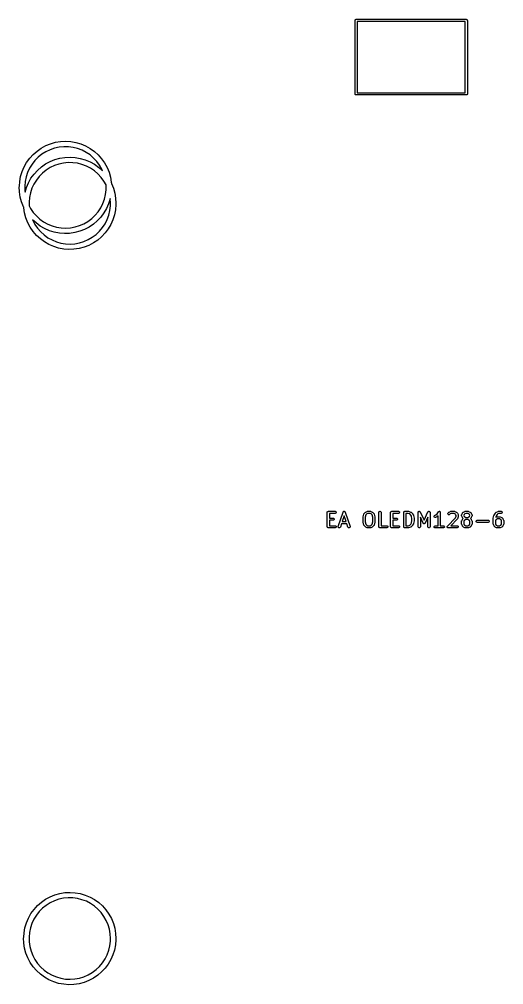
# Model space of a CAD drawing. Extents: x -0.14 to 2.53, y -0.13 to 2.5.
# Drawn here: x -0.137 to 1.181, y -0.126 to 2.501 of the extents above; entities that cross this region are included whole.
import ezdxf

# ---------------------------------------------------------------- set-up
doc = ezdxf.new("R2010")
doc.units = 0
doc.header["$MEASUREMENT"] = 0
doc.layers.add('BLACK', color=7, linetype='CONTINUOUS')

msp = doc.modelspace()

# ---------------------------------------------------------------- linework, layer by layer
at = {"layer": 'BLACK', "linetype": 'CONTINUOUS'}
for p, q in [((0.7762, 2.4981), (0.7763, 2.4983)), ((0.7762, 2.498), (0.7762, 2.4981)), ((0.7762, 2.4976), (0.7762, 2.498)), ((0.7762, 2.2976), (0.7762, 2.4976)), ((0.7763, 2.4983), (0.7764, 2.4987)), ((0.7764, 2.4987), (0.7769, 2.4992)), ((0.7769, 2.4992), (0.7772, 2.4999)), ((0.7772, 2.4999), (0.7775, 2.5)), ((0.7775, 2.5), (0.7777, 2.5002)), ((0.7777, 2.5002), (0.7784, 2.5003)), ((0.7784, 2.5003), (0.7791, 2.5006)), ((0.7791, 2.5006), (1.0791, 2.5006)), ((1.0791, 2.5006), (1.0795, 2.5005)), ((1.0795, 2.5005), (1.0796, 2.5006)), ((1.0796, 2.5006), (1.0798, 2.5005)), ((1.0798, 2.5005), (1.0801, 2.5004)), ((1.0801, 2.5004), (1.0807, 2.4999)), ((1.0807, 2.4999), (1.0814, 2.4995)), ((1.0814, 2.4995), (1.0815, 2.4993)), ((1.0815, 2.4993), (1.0817, 2.4991)), ((1.0817, 2.4991), (1.0818, 2.4984)), ((1.0818, 2.4984), (1.0821, 2.4976)), ((1.0821, 2.4976), (1.0821, 2.2976)), ((0.7821, 2.4947), (0.7821, 2.3006)), ((1.0762, 2.4947), (0.7821, 2.4947)), ((1.0762, 2.3006), (1.0762, 2.4947)), ((0.7764, 2.2969), (0.7762, 2.2976)), ((0.7766, 2.2962), (0.7764, 2.2969)), ((0.7768, 2.296), (0.7766, 2.2962)), ((0.7769, 2.2957), (0.7768, 2.296)), ((0.7775, 2.2954), (0.7769, 2.2957)), ((0.7781, 2.2949), (0.7775, 2.2954)), ((0.7785, 2.2948), (0.7781, 2.2949)), ((0.7786, 2.2947), (0.7785, 2.2948)), ((0.7788, 2.2948), (0.7786, 2.2947)), ((0.7791, 2.2947), (0.7788, 2.2948)), ((1.0791, 2.2947), (0.7791, 2.2947)), ((0.7821, 2.3006), (1.0762, 2.3006)), ((1.0798, 2.295), (1.0791, 2.2947)), ((1.0806, 2.2951), (1.0798, 2.295)), ((1.0808, 2.2953), (1.0806, 2.2951)), ((1.081, 2.2954), (1.0808, 2.2953)), ((1.0814, 2.296), (1.081, 2.2954)), ((1.0819, 2.2966), (1.0814, 2.296)), ((1.082, 2.297), (1.0819, 2.2966)), ((1.0821, 2.2976), (1.082, 2.2973)), ((1.082, 2.2973), (1.082, 2.2971)), ((1.082, 2.2971), (1.082, 2.297)), ((-0.0776, 2.1503), (-0.0653, 2.157)), ((-0.0653, 2.157), (-0.0523, 2.1622)), ((-0.0523, 2.1622), (-0.0388, 2.166)), ((-0.0388, 2.166), (-0.0249, 2.1682)), ((-0.0165, 2.154), (-0.0291, 2.1527)), ((-0.0249, 2.1682), (-0.0109, 2.1689)), ((-0.0037, 2.1538), (-0.0165, 2.154)), ((-0.0109, 2.1689), (0.0031, 2.168)), ((0.0089, 2.1521), (-0.0037, 2.1538)), ((0.0031, 2.168), (0.0169, 2.1656)), ((0.0169, 2.1656), (0.0303, 2.1616)), ((0.0303, 2.1616), (0.0432, 2.1562)), ((0.0432, 2.1562), (0.0555, 2.1494)), ((-0.1091, 2.1227), (-0.0997, 2.133)), ((-0.0997, 2.133), (-0.0891, 2.1423)), ((-0.0891, 2.1423), (-0.0776, 2.1503)), ((-0.076, 2.1336), (-0.0859, 2.1256)), ((-0.0652, 2.1404), (-0.076, 2.1336)), ((-0.0537, 2.1459), (-0.0652, 2.1404)), ((-0.0416, 2.15), (-0.0537, 2.1459)), ((-0.0291, 2.1527), (-0.0416, 2.15)), ((0.0213, 2.149), (0.0089, 2.1521)), ((0.0333, 2.1445), (0.0213, 2.149)), ((0.0446, 2.1387), (0.0333, 2.1445)), ((0.0552, 2.1315), (0.0446, 2.1387)), ((0.0649, 2.1233), (0.0552, 2.1315)), ((0.0555, 2.1494), (0.0669, 2.1412)), ((0.0669, 2.1412), (0.0773, 2.1318)), ((0.0773, 2.1318), (0.0866, 2.1213)), ((-0.1243, 2.0991), (-0.1174, 2.1113)), ((-0.1174, 2.1113), (-0.1091, 2.1227)), ((-0.1028, 2.1065), (-0.1094, 2.0957)), ((-0.0949, 2.1166), (-0.1028, 2.1065)), ((-0.0859, 2.1256), (-0.0949, 2.1166)), ((-0.0773, 2.099), (-0.0658, 2.107)), ((-0.0658, 2.107), (-0.0535, 2.1136)), ((-0.0535, 2.1136), (-0.0405, 2.1189)), ((-0.0419, 2.1026), (-0.0534, 2.0971)), ((-0.0298, 2.1067), (-0.0419, 2.1026)), ((-0.0405, 2.1189), (-0.027, 2.1227)), ((-0.0173, 2.1094), (-0.0298, 2.1067)), ((-0.027, 2.1227), (-0.0131, 2.1249)), ((-0.0046, 2.1107), (-0.0173, 2.1094)), ((-0.0131, 2.1249), (0.0009, 2.1256)), ((0.0081, 2.1105), (-0.0046, 2.1107)), ((0.0009, 2.1256), (0.0149, 2.1247)), ((0.0208, 2.1088), (0.0081, 2.1105)), ((0.0149, 2.1247), (0.0287, 2.1223)), ((0.0331, 2.1057), (0.0208, 2.1088)), ((0.0287, 2.1223), (0.0421, 2.1183)), ((0.0451, 2.1012), (0.0331, 2.1057)), ((0.0421, 2.1183), (0.0551, 2.1129)), ((0.0564, 2.0954), (0.0451, 2.1012)), ((0.0551, 2.1129), (0.0673, 2.1061)), ((0.0736, 2.1139), (0.0649, 2.1233)), ((0.0673, 2.1061), (0.0787, 2.0979)), ((0.0811, 2.1037), (0.0736, 2.1139)), ((0.0874, 2.0926), (0.0811, 2.1037)), ((0.0866, 2.1213), (0.0947, 2.1099)), ((0.0947, 2.1099), (0.1015, 2.0976)), ((-0.1339, 2.0728), (-0.1298, 2.0863)), ((-0.1298, 2.0863), (-0.1243, 2.0991)), ((-0.1148, 2.0841), (-0.1188, 2.072)), ((-0.1094, 2.0957), (-0.1148, 2.0841)), ((-0.1056, 2.068), (-0.0973, 2.0794)), ((-0.0973, 2.0794), (-0.0879, 2.0897)), ((-0.0879, 2.0897), (-0.0773, 2.099)), ((-0.0741, 2.0823), (-0.0831, 2.0733)), ((-0.0642, 2.0903), (-0.0741, 2.0823)), ((-0.0534, 2.0971), (-0.0642, 2.0903)), ((0.067, 2.0882), (0.0564, 2.0954)), ((0.0767, 2.08), (0.067, 2.0882)), ((0.0854, 2.0706), (0.0767, 2.08)), ((0.0787, 2.0979), (0.0891, 2.0885)), ((0.0892, 2.0884), (0.0874, 2.0926)), ((0.0891, 2.0885), (0.0892, 2.0884)), ((0.1015, 2.0976), (0.1068, 2.0846)), ((0.1068, 2.0846), (0.1107, 2.0711)), ((-0.1373, 2.0468), (-0.1364, 2.0591)), ((-0.1364, 2.0591), (-0.1339, 2.0728)), ((-0.1214, 2.0595), (-0.1225, 2.0468)), ((-0.1188, 2.072), (-0.1214, 2.0595)), ((-0.118, 2.043), (-0.1125, 2.0558)), ((-0.1125, 2.0558), (-0.1056, 2.068)), ((-0.0976, 2.0524), (-0.103, 2.0408)), ((-0.091, 2.0632), (-0.0976, 2.0524)), ((-0.0831, 2.0733), (-0.091, 2.0632)), ((0.0929, 2.0603), (0.0854, 2.0706)), ((0.0986, 2.0504), (0.0929, 2.0603)), ((0.099, 2.0433), (0.0986, 2.0504)), ((0.1107, 2.0711), (0.113, 2.0573)), ((0.113, 2.0573), (0.1132, 2.0545)), ((0.1132, 2.0545), (0.1133, 2.0543)), ((0.1133, 2.0543), (0.1186, 2.0413)), ((-0.1374, 2.0451), (-0.1373, 2.0468)), ((-0.1368, 2.0311), (-0.1374, 2.0451)), ((-0.1347, 2.0172), (-0.1368, 2.0311)), ((-0.1225, 2.0468), (-0.1222, 2.034)), ((-0.1222, 2.034), (-0.1217, 2.0307)), ((-0.1217, 2.0307), (-0.118, 2.043)), ((-0.107, 2.0287), (-0.1096, 2.0162)), ((-0.103, 2.0408), (-0.107, 2.0287)), ((0.0942, 2.0113), (0.0972, 2.0237)), ((0.0972, 2.0237), (0.0988, 2.0364)), ((0.0988, 2.0364), (0.099, 2.0433)), ((0.1186, 2.0413), (0.1225, 2.0278)), ((0.1225, 2.0278), (0.1248, 2.014)), ((-0.131, 2.0037), (-0.1347, 2.0172)), ((-0.1258, 1.9906), (-0.131, 2.0037)), ((-0.1096, 2.0162), (-0.1107, 2.0035)), ((-0.1107, 2.0035), (-0.1105, 1.9933)), ((0.0841, 1.9879), (0.0899, 1.9993)), ((0.0899, 1.9993), (0.0942, 2.0113)), ((0.1056, 1.9987), (0.0999, 1.9859)), ((0.1098, 2.0121), (0.1056, 1.9987)), ((0.11, 2.013), (0.1098, 2.0121)), ((0.1101, 2.0127), (0.11, 2.013)), ((0.1108, 2), (0.1101, 2.0127)), ((0.1106, 1.993), (0.1108, 2)), ((0.1256, 1.9965), (0.1244, 1.9825)), ((0.1248, 2.014), (0.1256, 2)), ((0.1256, 2), (0.1256, 1.9965)), ((-0.1251, 1.9892), (-0.1258, 1.9906)), ((-0.125, 1.9877), (-0.1251, 1.9892)), ((-0.1229, 1.9739), (-0.125, 1.9877)), ((-0.1192, 1.9604), (-0.1229, 1.9739)), ((-0.1105, 1.9933), (-0.1066, 1.9859)), ((-0.1066, 1.9859), (-0.0994, 1.9754)), ((-0.0994, 1.9754), (-0.091, 1.9658)), ((0.0689, 1.9675), (0.0771, 1.9772)), ((0.0771, 1.9772), (0.0841, 1.9879)), ((0.0928, 1.9738), (0.0844, 1.9626)), ((0.0999, 1.9859), (0.0928, 1.9738)), ((0.1061, 1.968), (0.109, 1.9804)), ((0.109, 1.9804), (0.1106, 1.993)), ((0.1244, 1.9825), (0.1217, 1.9688)), ((-0.114, 1.9473), (-0.1192, 1.9604)), ((-0.1074, 1.9349), (-0.114, 1.9473)), ((-0.0919, 1.9465), (-0.1013, 1.9552)), ((-0.1013, 1.9552), (-0.1007, 1.9539)), ((-0.1007, 1.9539), (-0.0948, 1.9426)), ((-0.0806, 1.9382), (-0.0919, 1.9465)), ((-0.091, 1.9658), (-0.0815, 1.9572)), ((-0.0815, 1.9572), (-0.0712, 1.9498)), ((-0.0712, 1.9498), (-0.06, 1.9436)), ((-0.06, 1.9436), (-0.0482, 1.9387)), ((0.0268, 1.9395), (0.0385, 1.9446)), ((0.0385, 1.9446), (0.0495, 1.951)), ((0.0495, 1.951), (0.0597, 1.9587)), ((0.0597, 1.9587), (0.0689, 1.9675)), ((0.0748, 1.9524), (0.0641, 1.9433)), ((0.0844, 1.9626), (0.0748, 1.9524)), ((0.0889, 1.934), (0.0959, 1.9446)), ((0.0959, 1.9446), (0.1017, 1.956)), ((0.1017, 1.956), (0.1061, 1.968)), ((0.1174, 1.9554), (0.1117, 1.9426)), ((0.1217, 1.9688), (0.1174, 1.9554)), ((-0.0995, 1.9234), (-0.1074, 1.9349)), ((-0.0903, 1.9127), (-0.0995, 1.9234)), ((-0.0948, 1.9426), (-0.0875, 1.9321)), ((-0.0875, 1.9321), (-0.0792, 1.9225)), ((-0.0684, 1.9312), (-0.0806, 1.9382)), ((-0.0792, 1.9225), (-0.0697, 1.9139)), ((-0.0556, 1.9256), (-0.0684, 1.9312)), ((-0.0422, 1.9214), (-0.0556, 1.9256)), ((-0.0482, 1.9387), (-0.036, 1.9352)), ((-0.0284, 1.9188), (-0.0422, 1.9214)), ((-0.036, 1.9352), (-0.0234, 1.9331)), ((-0.0144, 1.9177), (-0.0284, 1.9188)), ((-0.0234, 1.9331), (-0.0107, 1.9325)), ((-0.0004, 1.9182), (-0.0144, 1.9177)), ((-0.0107, 1.9325), (0.0021, 1.9334)), ((0.0134, 1.9203), (-0.0004, 1.9182)), ((0.0021, 1.9334), (0.0146, 1.9357)), ((0.027, 1.9239), (0.0134, 1.9203)), ((0.0146, 1.9357), (0.0268, 1.9395)), ((0.0401, 1.9289), (0.027, 1.9239)), ((0.0525, 1.9354), (0.0401, 1.9289)), ((0.0641, 1.9433), (0.0525, 1.9354)), ((0.0715, 1.9154), (0.0808, 1.9242)), ((0.0808, 1.9242), (0.0889, 1.934)), ((0.0962, 1.9193), (0.0866, 1.909)), ((0.1046, 1.9305), (0.0962, 1.9193)), ((0.1117, 1.9426), (0.1046, 1.9305)), ((-0.0801, 1.9032), (-0.0903, 1.9127)), ((-0.0688, 1.8949), (-0.0801, 1.9032)), ((-0.0697, 1.9139), (-0.0594, 1.9065)), ((-0.0566, 1.8879), (-0.0688, 1.8949)), ((-0.0594, 1.9065), (-0.0482, 1.9003)), ((-0.0482, 1.9003), (-0.0364, 1.8954)), ((-0.0364, 1.8954), (-0.0242, 1.8919)), ((-0.0242, 1.8919), (-0.0116, 1.8898)), ((0.0139, 1.8901), (0.0264, 1.8924)), ((0.0264, 1.8924), (0.0386, 1.8962)), ((0.0386, 1.8962), (0.0503, 1.9013)), ((0.0503, 1.9013), (0.0613, 1.9077)), ((0.0643, 1.8921), (0.0519, 1.8856)), ((0.0613, 1.9077), (0.0715, 1.9154)), ((0.0759, 1.9), (0.0643, 1.8921)), ((0.0866, 1.909), (0.0759, 1.9)), ((-0.0438, 1.8823), (-0.0566, 1.8879)), ((-0.0304, 1.8781), (-0.0438, 1.8823)), ((-0.0166, 1.8755), (-0.0304, 1.8781)), ((-0.0026, 1.8744), (-0.0166, 1.8755)), ((-0.0116, 1.8898), (0.0012, 1.8892)), ((0.0114, 1.8749), (-0.0026, 1.8744)), ((0.0012, 1.8892), (0.0139, 1.8901)), ((0.0253, 1.877), (0.0114, 1.8749)), ((0.0388, 1.8805), (0.0253, 1.877)), ((0.0519, 1.8856), (0.0388, 1.8805)), ((0.7006, 1.1594), (0.7007, 1.1597)), ((0.7006, 1.12), (0.7006, 1.1594)), ((0.7007, 1.1599), (0.7008, 1.16)), ((0.7007, 1.1597), (0.7007, 1.1599)), ((0.7008, 1.1604), (0.7013, 1.1609)), ((0.7008, 1.16), (0.7008, 1.1604)), ((0.7013, 1.1609), (0.7017, 1.1616)), ((0.7017, 1.1616), (0.702, 1.1617)), ((0.702, 1.1617), (0.7021, 1.1619)), ((0.7021, 1.1619), (0.7029, 1.1621)), ((0.7029, 1.1621), (0.7036, 1.1623)), ((0.7036, 1.1623), (0.7223, 1.1623)), ((0.7223, 1.1564), (0.7066, 1.1564)), ((0.7066, 1.1564), (0.7066, 1.1436)), ((0.7223, 1.1623), (0.7234, 1.1621)), ((0.7242, 1.1571), (0.7223, 1.1564)), ((0.7234, 1.1621), (0.7249, 1.1608)), ((0.7253, 1.1588), (0.7242, 1.1571)), ((0.7249, 1.1608), (0.7253, 1.1588)), ((0.7308, 1.1209), (0.7439, 1.1603)), ((0.7439, 1.1603), (0.7444, 1.1612)), ((0.7444, 1.1612), (0.7445, 1.1612)), ((0.7445, 1.1613), (0.7453, 1.1618)), ((0.7445, 1.1612), (0.7445, 1.1613)), ((0.7453, 1.1618), (0.7461, 1.1623)), ((0.7461, 1.1623), (0.7462, 1.1622)), ((0.7462, 1.1622), (0.7463, 1.1623)), ((0.7463, 1.1623), (0.7472, 1.1621)), ((0.7472, 1.1621), (0.7481, 1.162)), ((0.7481, 1.162), (0.7482, 1.1619)), ((0.7482, 1.1619), (0.7483, 1.1619)), ((0.7483, 1.1619), (0.7488, 1.1611)), ((0.7488, 1.1611), (0.7495, 1.1604)), ((0.7495, 1.1604), (0.7495, 1.1604)), ((0.7495, 1.1604), (0.7495, 1.1603)), ((0.7495, 1.1603), (0.7626, 1.1209)), ((0.8005, 1.1554), (0.8008, 1.1556)), ((0.8008, 1.1556), (0.8009, 1.1558)), ((0.8009, 1.1558), (0.8046, 1.1596)), ((0.8046, 1.1596), (0.8053, 1.1601)), ((0.8053, 1.1601), (0.8054, 1.1601)), ((0.8054, 1.1601), (0.8091, 1.162)), ((0.8112, 1.1564), (0.8085, 1.155)), ((0.8091, 1.162), (0.8101, 1.1623)), ((0.8101, 1.1623), (0.8103, 1.1623)), ((0.8103, 1.1623), (0.8105, 1.1623)), ((0.8105, 1.1623), (0.818, 1.1623)), ((0.8173, 1.1564), (0.8112, 1.1564)), ((0.82, 1.155), (0.8173, 1.1564)), ((0.818, 1.1623), (0.819, 1.1621)), ((0.819, 1.1621), (0.8191, 1.162)), ((0.8191, 1.162), (0.8193, 1.162)), ((0.8193, 1.162), (0.823, 1.1601)), ((0.823, 1.1601), (0.8237, 1.1596)), ((0.8237, 1.1596), (0.8238, 1.1596)), ((0.8238, 1.1596), (0.8275, 1.1558)), ((0.8275, 1.1558), (0.8281, 1.155)), ((0.8413, 1.1594), (0.8414, 1.1604)), ((0.8413, 1.12), (0.8413, 1.1594)), ((0.8414, 1.1604), (0.8427, 1.1619)), ((0.8427, 1.1619), (0.8447, 1.1623)), ((0.8447, 1.1623), (0.8465, 1.1612)), ((0.8465, 1.1612), (0.8472, 1.1594)), ((0.8472, 1.1594), (0.8472, 1.1229)), ((0.8731, 1.1594), (0.8732, 1.1597)), ((0.8731, 1.12), (0.8731, 1.1594)), ((0.8732, 1.16), (0.8733, 1.1604)), ((0.8732, 1.1599), (0.8732, 1.16)), ((0.8732, 1.1597), (0.8732, 1.1599)), ((0.8733, 1.1604), (0.8738, 1.1609)), ((0.8738, 1.1609), (0.8742, 1.1616)), ((0.8742, 1.1616), (0.8744, 1.1617)), ((0.8744, 1.1617), (0.8746, 1.1619)), ((0.8746, 1.1619), (0.8754, 1.1621)), ((0.8754, 1.1621), (0.8761, 1.1623)), ((0.8761, 1.1623), (0.8948, 1.1623)), ((0.8948, 1.1564), (0.879, 1.1564)), ((0.879, 1.1564), (0.879, 1.1436)), ((0.8948, 1.1623), (0.8958, 1.1621)), ((0.8967, 1.1571), (0.8948, 1.1564)), ((0.8958, 1.1621), (0.8974, 1.1608)), ((0.8977, 1.1588), (0.8967, 1.1571)), ((0.8974, 1.1608), (0.8977, 1.1588)), ((0.9087, 1.1594), (0.9088, 1.1597)), ((0.9087, 1.12), (0.9087, 1.1594)), ((0.9088, 1.1599), (0.9089, 1.16)), ((0.9088, 1.1597), (0.9088, 1.1599)), ((0.9089, 1.1604), (0.9094, 1.1609)), ((0.9089, 1.16), (0.9089, 1.1604)), ((0.9094, 1.1609), (0.9098, 1.1616)), ((0.9098, 1.1616), (0.9101, 1.1617)), ((0.9101, 1.1617), (0.9102, 1.1619)), ((0.9102, 1.1619), (0.911, 1.1621)), ((0.911, 1.1621), (0.9117, 1.1623)), ((0.9117, 1.1623), (0.9211, 1.1623)), ((0.9147, 1.1564), (0.9147, 1.1229)), ((0.9206, 1.1564), (0.9147, 1.1564)), ((0.9251, 1.1549), (0.9206, 1.1564)), ((0.9211, 1.1623), (0.9219, 1.1622)), ((0.9219, 1.1622), (0.922, 1.1622)), ((0.922, 1.1622), (0.9276, 1.1603)), ((0.9276, 1.1603), (0.9285, 1.1598)), ((0.9285, 1.1598), (0.9286, 1.1596)), ((0.9286, 1.1596), (0.9288, 1.1596)), ((0.9288, 1.1596), (0.9325, 1.1558)), ((0.9325, 1.1558), (0.933, 1.1551)), ((0.9481, 1.1594), (0.9483, 1.1604)), ((0.9481, 1.12), (0.9481, 1.1594)), ((0.9483, 1.1604), (0.9485, 1.1607)), ((0.9485, 1.1607), (0.9486, 1.161)), ((0.9486, 1.161), (0.9492, 1.1614)), ((0.9492, 1.1614), (0.9496, 1.1619)), ((0.9496, 1.1619), (0.95, 1.162)), ((0.95, 1.162), (0.9503, 1.1622)), ((0.9503, 1.1622), (0.9509, 1.1622)), ((0.9509, 1.1622), (0.9516, 1.1623)), ((0.9516, 1.1623), (0.9519, 1.1621)), ((0.9519, 1.1621), (0.9523, 1.162)), ((0.9523, 1.162), (0.9528, 1.1616)), ((0.9528, 1.1616), (0.9533, 1.1612)), ((0.9533, 1.1612), (0.9535, 1.1609)), ((0.9535, 1.1609), (0.9537, 1.1606)), ((0.9537, 1.1606), (0.9642, 1.1382)), ((0.9642, 1.1382), (0.9746, 1.1606)), ((0.9746, 1.1606), (0.9752, 1.1614)), ((0.9752, 1.1614), (0.9756, 1.1616)), ((0.9756, 1.1616), (0.9758, 1.1619)), ((0.9758, 1.1619), (0.9765, 1.162)), ((0.9765, 1.162), (0.9771, 1.1623)), ((0.9771, 1.1623), (0.9774, 1.1622)), ((0.9774, 1.1622), (0.9778, 1.1623)), ((0.9778, 1.1623), (0.9784, 1.1619)), ((0.9784, 1.1619), (0.979, 1.1618)), ((0.979, 1.1618), (0.9792, 1.1615)), ((0.9792, 1.1615), (0.9796, 1.1612)), ((0.9796, 1.1612), (0.9798, 1.1606)), ((0.9798, 1.1606), (0.9802, 1.1601)), ((0.9802, 1.1601), (0.9801, 1.1597)), ((0.9801, 1.1597), (0.9803, 1.1594)), ((0.9803, 1.1594), (0.9803, 1.12)), ((0.9962, 1.1524), (0.9994, 1.1556)), ((0.9994, 1.1556), (1.003, 1.161)), ((1.003, 1.161), (1.0037, 1.1617)), ((1.0037, 1.1617), (1.0038, 1.1618)), ((1.0038, 1.1618), (1.004, 1.1619)), ((1.004, 1.1619), (1.0048, 1.1621)), ((1.0048, 1.1621), (1.0056, 1.1623)), ((1.0056, 1.1623), (1.0058, 1.1622)), ((1.0058, 1.1622), (1.0059, 1.1623)), ((1.0059, 1.1623), (1.0067, 1.1618)), ((1.0067, 1.1618), (1.0075, 1.1615)), ((1.0075, 1.1615), (1.0075, 1.1613)), ((1.0075, 1.1613), (1.0077, 1.1612)), ((1.0077, 1.1612), (1.008, 1.1604)), ((1.008, 1.1604), (1.0084, 1.1597)), ((1.0084, 1.1597), (1.0083, 1.1595)), ((1.0083, 1.1595), (1.0084, 1.1594)), ((1.0084, 1.1594), (1.0084, 1.1229)), ((1.0287, 1.1559), (1.0296, 1.1577)), ((1.0293, 1.1539), (1.0287, 1.1559)), ((1.0296, 1.1577), (1.0315, 1.1596)), ((1.0315, 1.1596), (1.0322, 1.1601)), ((1.0322, 1.1601), (1.036, 1.162)), ((1.0322, 1.1601), (1.0322, 1.1601)), ((1.038, 1.1564), (1.0353, 1.155)), ((1.036, 1.162), (1.037, 1.1623)), ((1.037, 1.1623), (1.0371, 1.1623)), ((1.0371, 1.1623), (1.0373, 1.1623)), ((1.0373, 1.1623), (1.0467, 1.1623)), ((1.046, 1.1564), (1.038, 1.1564)), ((1.0487, 1.155), (1.046, 1.1564)), ((1.0467, 1.1623), (1.0477, 1.1621)), ((1.0477, 1.1621), (1.0478, 1.162)), ((1.0478, 1.162), (1.048, 1.162)), ((1.048, 1.162), (1.0517, 1.1601)), ((1.0517, 1.1601), (1.0525, 1.1596)), ((1.0525, 1.1596), (1.0525, 1.1596)), ((1.0525, 1.1596), (1.0544, 1.1577)), ((1.0544, 1.1577), (1.0549, 1.157)), ((1.0549, 1.157), (1.055, 1.1569)), ((1.055, 1.1569), (1.0568, 1.1532)), ((1.0665, 1.1532), (1.0684, 1.1569)), ((1.0684, 1.1569), (1.0689, 1.1576)), ((1.0689, 1.1576), (1.069, 1.1577)), ((1.069, 1.1577), (1.0708, 1.1596)), ((1.0708, 1.1596), (1.0716, 1.1601)), ((1.0716, 1.1601), (1.0754, 1.162)), ((1.0716, 1.1601), (1.0716, 1.1601)), ((1.0774, 1.1564), (1.0747, 1.155)), ((1.0754, 1.162), (1.0763, 1.1623)), ((1.0763, 1.1623), (1.0765, 1.1623)), ((1.0765, 1.1623), (1.0767, 1.1623)), ((1.0767, 1.1623), (1.0842, 1.1623)), ((1.0835, 1.1564), (1.0774, 1.1564)), ((1.0862, 1.155), (1.0835, 1.1564)), ((1.0842, 1.1623), (1.0852, 1.1621)), ((1.0852, 1.1621), (1.0853, 1.162)), ((1.0853, 1.162), (1.0855, 1.162)), ((1.0855, 1.162), (1.0893, 1.1601)), ((1.0893, 1.1601), (1.09, 1.1596)), ((1.09, 1.1596), (1.09, 1.1596)), ((1.09, 1.1596), (1.0919, 1.1577)), ((1.0919, 1.1577), (1.0924, 1.157)), ((1.0924, 1.157), (1.0924, 1.1569)), ((1.0924, 1.1569), (1.0943, 1.1532)), ((1.1548, 1.1516), (1.1586, 1.1572)), ((1.1586, 1.1572), (1.1589, 1.1576)), ((1.1589, 1.1577), (1.1608, 1.1596)), ((1.1589, 1.1576), (1.1589, 1.1577)), ((1.1608, 1.1596), (1.1616, 1.1601)), ((1.1616, 1.1601), (1.1654, 1.162)), ((1.1616, 1.1601), (1.1616, 1.1601)), ((1.1674, 1.1564), (1.1647, 1.155)), ((1.1654, 1.162), (1.1663, 1.1623)), ((1.1663, 1.1623), (1.1665, 1.1623)), ((1.1665, 1.1623), (1.1667, 1.1623)), ((1.1667, 1.1623), (1.1742, 1.1623)), ((1.1742, 1.1564), (1.1674, 1.1564)), ((1.1742, 1.1623), (1.1752, 1.1621)), ((1.1761, 1.1571), (1.1742, 1.1564)), ((1.1752, 1.1621), (1.1767, 1.1608)), ((1.1771, 1.1588), (1.1761, 1.1571)), ((1.1767, 1.1608), (1.1771, 1.1588)), ((0.7066, 1.1436), (0.7167, 1.1436)), ((0.7167, 1.1377), (0.7066, 1.1377)), ((0.7066, 1.1377), (0.7066, 1.1229)), ((0.7167, 1.1436), (0.7177, 1.1434)), ((0.7186, 1.1383), (0.7167, 1.1377)), ((0.7177, 1.1434), (0.7193, 1.1421)), ((0.7196, 1.1401), (0.7186, 1.1383)), ((0.7193, 1.1421), (0.7196, 1.1401)), ((0.7467, 1.15), (0.7414, 1.1342)), ((0.7414, 1.1342), (0.752, 1.1342)), ((0.752, 1.1342), (0.7467, 1.15)), ((0.7981, 1.1462), (0.7982, 1.1468)), ((0.7981, 1.1331), (0.7981, 1.1462)), ((0.7982, 1.133), (0.7981, 1.1331)), ((0.7982, 1.1469), (0.8001, 1.1544)), ((0.7982, 1.1468), (0.7982, 1.1469)), ((0.7982, 1.1324), (0.7982, 1.133)), ((0.8001, 1.1249), (0.7982, 1.1324)), ((0.8001, 1.1544), (0.8005, 1.1554)), ((0.8056, 1.1522), (0.804, 1.1459)), ((0.804, 1.1459), (0.804, 1.1335)), ((0.804, 1.1335), (0.8056, 1.1271)), ((0.8085, 1.155), (0.8056, 1.1522)), ((0.8228, 1.1522), (0.82, 1.155)), ((0.8244, 1.1459), (0.8228, 1.1522)), ((0.8228, 1.1271), (0.8244, 1.1335)), ((0.8244, 1.1335), (0.8244, 1.1459)), ((0.8281, 1.155), (0.8282, 1.1547)), ((0.8282, 1.1547), (0.8283, 1.1544)), ((0.8283, 1.1544), (0.8302, 1.1469)), ((0.8302, 1.1324), (0.8283, 1.1249)), ((0.8302, 1.1469), (0.8302, 1.1464)), ((0.8302, 1.1464), (0.8303, 1.1462)), ((0.8303, 1.1331), (0.8302, 1.1325)), ((0.8302, 1.1325), (0.8302, 1.1324)), ((0.8303, 1.1462), (0.8303, 1.1331)), ((0.879, 1.1436), (0.8892, 1.1436)), ((0.8892, 1.1377), (0.879, 1.1377)), ((0.879, 1.1377), (0.879, 1.1229)), ((0.8892, 1.1436), (0.8902, 1.1434)), ((0.8911, 1.1383), (0.8892, 1.1377)), ((0.8902, 1.1434), (0.8918, 1.1421)), ((0.8921, 1.1401), (0.8911, 1.1383)), ((0.8918, 1.1421), (0.8921, 1.1401)), ((0.928, 1.152), (0.9251, 1.1549)), ((0.9295, 1.1489), (0.928, 1.152)), ((0.928, 1.1274), (0.9295, 1.1304)), ((0.9312, 1.1421), (0.9295, 1.1489)), ((0.9295, 1.1304), (0.9312, 1.1372)), ((0.9312, 1.1372), (0.9312, 1.1421)), ((0.933, 1.1551), (0.9331, 1.155)), ((0.9331, 1.155), (0.935, 1.1513)), ((0.935, 1.1513), (0.9351, 1.1508)), ((0.9351, 1.1508), (0.9352, 1.1507)), ((0.9352, 1.1507), (0.9371, 1.1432)), ((0.9371, 1.1361), (0.9352, 1.1286)), ((0.9371, 1.1369), (0.937, 1.1363)), ((0.937, 1.1363), (0.9371, 1.1361)), ((0.9371, 1.1432), (0.9371, 1.1426)), ((0.9371, 1.1426), (0.9371, 1.1425)), ((0.9371, 1.1425), (0.9371, 1.1369)), ((0.9615, 1.13), (0.954, 1.1461)), ((0.954, 1.1461), (0.954, 1.12)), ((0.9621, 1.1294), (0.9615, 1.13)), ((0.9625, 1.1288), (0.9621, 1.1294)), ((0.9665, 1.1295), (0.9663, 1.1292)), ((0.9666, 1.1295), (0.9665, 1.1295)), ((0.9669, 1.13), (0.9666, 1.1297)), ((0.9666, 1.1297), (0.9666, 1.1295)), ((0.9744, 1.1461), (0.9669, 1.13)), ((0.9744, 1.12), (0.9744, 1.1461)), ((0.9914, 1.1473), (0.9915, 1.1493)), ((0.9926, 1.1456), (0.9914, 1.1473)), ((0.9915, 1.1493), (0.9929, 1.1507)), ((0.9945, 1.1452), (0.9926, 1.1456)), ((0.9929, 1.1507), (0.9962, 1.1524)), ((0.9955, 1.1455), (0.9945, 1.1452)), ((0.9993, 1.1473), (0.9955, 1.1455)), ((1, 1.1479), (0.9993, 1.1474)), ((0.9993, 1.1474), (0.9993, 1.1473)), ((1.0025, 1.1503), (1, 1.1479)), ((1.0025, 1.1229), (1.0025, 1.1503)), ((1.0277, 1.1221), (1.0497, 1.1441)), ((1.0309, 1.1527), (1.0293, 1.1539)), ((1.0329, 1.1529), (1.0309, 1.1527)), ((1.0338, 1.1535), (1.0329, 1.1529)), ((1.0353, 1.155), (1.0338, 1.1535)), ((1.0544, 1.1404), (1.0369, 1.1229)), ((1.0499, 1.1539), (1.0487, 1.155)), ((1.0497, 1.1441), (1.0512, 1.1486)), ((1.0512, 1.1512), (1.0499, 1.1539)), ((1.0512, 1.1486), (1.0512, 1.1512)), ((1.0545, 1.1405), (1.0544, 1.1404)), ((1.0546, 1.1406), (1.0545, 1.1405)), ((1.0551, 1.1416), (1.0546, 1.1406)), ((1.057, 1.1472), (1.0551, 1.1416)), ((1.0568, 1.1532), (1.0571, 1.1522)), ((1.0571, 1.1481), (1.057, 1.1472)), ((1.057, 1.1472), (1.057, 1.1472)), ((1.0571, 1.1522), (1.0571, 1.152)), ((1.0571, 1.152), (1.0571, 1.1519)), ((1.0571, 1.1519), (1.0571, 1.1481)), ((1.0662, 1.1519), (1.0664, 1.1529)), ((1.0662, 1.15), (1.0662, 1.1519)), ((1.0663, 1.1498), (1.0662, 1.15)), ((1.0662, 1.1496), (1.0663, 1.1498)), ((1.0665, 1.1487), (1.0662, 1.1496)), ((1.0662, 1.135), (1.0664, 1.136)), ((1.0662, 1.1275), (1.0662, 1.135)), ((1.0664, 1.1529), (1.0665, 1.153)), ((1.0664, 1.136), (1.0665, 1.1361)), ((1.0665, 1.153), (1.0665, 1.1532)), ((1.0684, 1.1449), (1.0665, 1.1487)), ((1.0665, 1.1363), (1.0684, 1.1401)), ((1.0665, 1.1361), (1.0665, 1.1363)), ((1.0685, 1.1449), (1.0684, 1.1449)), ((1.0684, 1.1401), (1.0689, 1.1408)), ((1.069, 1.1441), (1.0685, 1.1449)), ((1.0689, 1.1408), (1.069, 1.1408)), ((1.0706, 1.1425), (1.069, 1.1441)), ((1.069, 1.1408), (1.0706, 1.1425)), ((1.0735, 1.1539), (1.0721, 1.1512)), ((1.0721, 1.1512), (1.0721, 1.1507)), ((1.0721, 1.1507), (1.0735, 1.148)), ((1.0735, 1.137), (1.0721, 1.1343)), ((1.0721, 1.1343), (1.0721, 1.1282)), ((1.0747, 1.155), (1.0735, 1.1539)), ((1.0735, 1.148), (1.0747, 1.1468)), ((1.0747, 1.1382), (1.0735, 1.137)), ((1.0747, 1.1468), (1.0774, 1.1454)), ((1.0774, 1.1395), (1.0747, 1.1382)), ((1.0774, 1.1454), (1.0835, 1.1454)), ((1.0835, 1.1395), (1.0774, 1.1395)), ((1.0835, 1.1454), (1.0862, 1.1468)), ((1.0862, 1.1382), (1.0835, 1.1395)), ((1.0874, 1.1539), (1.0862, 1.155)), ((1.0862, 1.1468), (1.0874, 1.148)), ((1.0874, 1.137), (1.0862, 1.1382)), ((1.0887, 1.1512), (1.0874, 1.1539)), ((1.0874, 1.148), (1.0887, 1.1507)), ((1.0887, 1.1343), (1.0874, 1.137)), ((1.0887, 1.1507), (1.0887, 1.1512)), ((1.0887, 1.1282), (1.0887, 1.1343)), ((1.0919, 1.1441), (1.0902, 1.1425)), ((1.0902, 1.1425), (1.0919, 1.1408)), ((1.0924, 1.1449), (1.0919, 1.1442)), ((1.0919, 1.1442), (1.0919, 1.1441)), ((1.0919, 1.1408), (1.0924, 1.1401)), ((1.0943, 1.1487), (1.0924, 1.1449)), ((1.0924, 1.1401), (1.0924, 1.1401)), ((1.0924, 1.1401), (1.0943, 1.1363)), ((1.0943, 1.1532), (1.0946, 1.1522)), ((1.0944, 1.149), (1.0943, 1.1488)), ((1.0943, 1.1488), (1.0943, 1.1487)), ((1.0943, 1.1363), (1.0946, 1.1353)), ((1.0946, 1.15), (1.0944, 1.149)), ((1.0946, 1.1522), (1.0946, 1.152)), ((1.0946, 1.152), (1.0946, 1.1519)), ((1.0946, 1.1519), (1.0946, 1.15)), ((1.0946, 1.1353), (1.0946, 1.1352)), ((1.0946, 1.1352), (1.0946, 1.135)), ((1.0946, 1.135), (1.0946, 1.1275)), ((1.1056, 1.1355), (1.1066, 1.1373)), ((1.106, 1.1335), (1.1056, 1.1355)), ((1.1075, 1.1322), (1.106, 1.1335)), ((1.1066, 1.1373), (1.1085, 1.1379)), ((1.1085, 1.132), (1.1075, 1.1322)), ((1.1085, 1.1379), (1.1385, 1.1379)), ((1.1385, 1.132), (1.1085, 1.132)), ((1.1385, 1.1379), (1.1396, 1.1378)), ((1.1404, 1.1327), (1.1385, 1.132)), ((1.1396, 1.1378), (1.1411, 1.1365)), ((1.1415, 1.1345), (1.1404, 1.1327)), ((1.1411, 1.1365), (1.1415, 1.1345)), ((1.1525, 1.1432), (1.1544, 1.1507)), ((1.1526, 1.1431), (1.1525, 1.1432)), ((1.1525, 1.1425), (1.1526, 1.1431)), ((1.1525, 1.1275), (1.1525, 1.1425)), ((1.1544, 1.1507), (1.1548, 1.1516)), ((1.1548, 1.1516), (1.1548, 1.1516)), ((1.1597, 1.1389), (1.1584, 1.1362)), ((1.1584, 1.1362), (1.1584, 1.1282)), ((1.16, 1.1488), (1.1593, 1.1459)), ((1.1593, 1.1459), (1.1616, 1.147)), ((1.1609, 1.1401), (1.1597, 1.1389)), ((1.1633, 1.1537), (1.16, 1.1488)), ((1.1636, 1.1414), (1.1609, 1.1401)), ((1.1616, 1.147), (1.1626, 1.1473)), ((1.1626, 1.1473), (1.1627, 1.1473)), ((1.1627, 1.1473), (1.1629, 1.1473)), ((1.1629, 1.1473), (1.1704, 1.1473)), ((1.1647, 1.155), (1.1633, 1.1537)), ((1.1697, 1.1414), (1.1636, 1.1414)), ((1.1724, 1.1401), (1.1697, 1.1414)), ((1.1704, 1.1473), (1.1714, 1.1471)), ((1.1714, 1.1471), (1.1716, 1.147)), ((1.1716, 1.147), (1.1717, 1.147)), ((1.1717, 1.147), (1.1755, 1.1451)), ((1.1736, 1.1389), (1.1724, 1.1401)), ((1.175, 1.1362), (1.1736, 1.1389)), ((1.175, 1.1282), (1.175, 1.1362)), ((1.1755, 1.1451), (1.1762, 1.1446)), ((1.1762, 1.1446), (1.1763, 1.1446)), ((1.1763, 1.1446), (1.1781, 1.1427)), ((1.1781, 1.1427), (1.1786, 1.142)), ((1.1786, 1.142), (1.1787, 1.1419)), ((1.1787, 1.1419), (1.1806, 1.1382)), ((1.1806, 1.1382), (1.1808, 1.1372)), ((1.1808, 1.1372), (1.1808, 1.137)), ((1.1808, 1.137), (1.1809, 1.1369)), ((1.1809, 1.1369), (1.1809, 1.1275)), ((0.7009, 1.1193), (0.7006, 1.12)), ((0.701, 1.1185), (0.7009, 1.1193)), ((0.7012, 1.1183), (0.701, 1.1185)), ((0.7013, 1.1181), (0.7012, 1.1183)), ((0.702, 1.1177), (0.7013, 1.1181)), ((0.7026, 1.1172), (0.702, 1.1177)), ((0.703, 1.1171), (0.7026, 1.1172)), ((0.7031, 1.1171), (0.703, 1.1171)), ((0.7032, 1.1171), (0.7031, 1.1171)), ((0.7036, 1.117), (0.7032, 1.1171)), ((0.7223, 1.117), (0.7036, 1.117)), ((0.7066, 1.1229), (0.7223, 1.1229)), ((0.7223, 1.1229), (0.7234, 1.1228)), ((0.7242, 1.1177), (0.7223, 1.117)), ((0.7234, 1.1228), (0.7249, 1.1215)), ((0.7253, 1.1195), (0.7242, 1.1177)), ((0.7249, 1.1215), (0.7253, 1.1195)), ((0.7308, 1.1189), (0.7308, 1.1209)), ((0.7322, 1.1174), (0.7308, 1.1189)), ((0.7342, 1.1171), (0.7322, 1.1174)), ((0.7359, 1.1181), (0.7342, 1.1171)), ((0.7364, 1.1191), (0.7359, 1.1181)), ((0.7395, 1.1283), (0.7364, 1.1191)), ((0.754, 1.1283), (0.7395, 1.1283)), ((0.757, 1.1191), (0.754, 1.1283)), ((0.7583, 1.1175), (0.757, 1.1191)), ((0.7603, 1.1171), (0.7583, 1.1175)), ((0.7621, 1.118), (0.7603, 1.1171)), ((0.7628, 1.1199), (0.7621, 1.118)), ((0.7626, 1.1209), (0.7628, 1.1199)), ((0.8003, 1.1246), (0.8001, 1.1249)), ((0.8003, 1.1244), (0.8003, 1.1246)), ((0.8009, 1.1235), (0.8003, 1.1244)), ((0.8046, 1.1198), (0.8009, 1.1235)), ((0.8047, 1.1197), (0.8046, 1.1198)), ((0.8054, 1.1192), (0.8047, 1.1197)), ((0.8091, 1.1173), (0.8054, 1.1192)), ((0.8056, 1.1271), (0.8085, 1.1243)), ((0.8085, 1.1243), (0.8112, 1.1229)), ((0.8093, 1.1173), (0.8091, 1.1173)), ((0.8095, 1.1172), (0.8093, 1.1173)), ((0.8105, 1.117), (0.8095, 1.1172)), ((0.818, 1.117), (0.8105, 1.117)), ((0.8112, 1.1229), (0.8173, 1.1229)), ((0.8173, 1.1229), (0.82, 1.1243)), ((0.8181, 1.1171), (0.818, 1.117)), ((0.8183, 1.1171), (0.8181, 1.1171)), ((0.8193, 1.1173), (0.8183, 1.1171)), ((0.823, 1.1192), (0.8193, 1.1173)), ((0.82, 1.1243), (0.8228, 1.1271)), ((0.8231, 1.1193), (0.823, 1.1192)), ((0.8238, 1.1198), (0.8231, 1.1193)), ((0.8275, 1.1235), (0.8238, 1.1198)), ((0.8277, 1.1238), (0.8275, 1.1235)), ((0.8279, 1.124), (0.8277, 1.1238)), ((0.8283, 1.1249), (0.8279, 1.124)), ((0.8415, 1.1193), (0.8413, 1.12)), ((0.8417, 1.1185), (0.8415, 1.1193)), ((0.8419, 1.1183), (0.8417, 1.1185)), ((0.8419, 1.1181), (0.8419, 1.1183)), ((0.8426, 1.1177), (0.8419, 1.1181)), ((0.8432, 1.1172), (0.8426, 1.1177)), ((0.8436, 1.1171), (0.8432, 1.1172)), ((0.8437, 1.1171), (0.8436, 1.1171)), ((0.8438, 1.1171), (0.8437, 1.1171)), ((0.8442, 1.117), (0.8438, 1.1171)), ((0.863, 1.117), (0.8442, 1.117)), ((0.8472, 1.1229), (0.863, 1.1229)), ((0.863, 1.1229), (0.864, 1.1228)), ((0.8649, 1.1177), (0.863, 1.117)), ((0.864, 1.1228), (0.8655, 1.1215)), ((0.8659, 1.1195), (0.8649, 1.1177)), ((0.8655, 1.1215), (0.8659, 1.1195)), ((0.8734, 1.1193), (0.8731, 1.12)), ((0.8735, 1.1185), (0.8734, 1.1193)), ((0.8737, 1.1183), (0.8735, 1.1185)), ((0.8738, 1.1181), (0.8737, 1.1183)), ((0.8745, 1.1177), (0.8738, 1.1181)), ((0.8751, 1.1172), (0.8745, 1.1177)), ((0.8755, 1.1171), (0.8751, 1.1172)), ((0.8756, 1.1171), (0.8755, 1.1171)), ((0.8757, 1.1171), (0.8756, 1.1171)), ((0.8761, 1.117), (0.8757, 1.1171)), ((0.8948, 1.117), (0.8761, 1.117)), ((0.879, 1.1229), (0.8948, 1.1229)), ((0.8948, 1.1229), (0.8958, 1.1228)), ((0.8967, 1.1177), (0.8948, 1.117)), ((0.8958, 1.1228), (0.8974, 1.1215)), ((0.8977, 1.1195), (0.8967, 1.1177)), ((0.8974, 1.1215), (0.8977, 1.1195)), ((0.909, 1.1193), (0.9087, 1.12)), ((0.9091, 1.1185), (0.909, 1.1193)), ((0.9093, 1.1183), (0.9091, 1.1185)), ((0.9094, 1.1181), (0.9093, 1.1183)), ((0.9101, 1.1177), (0.9094, 1.1181)), ((0.9107, 1.1172), (0.9101, 1.1177)), ((0.9111, 1.1171), (0.9107, 1.1172)), ((0.9112, 1.1171), (0.9111, 1.1171)), ((0.9113, 1.1171), (0.9112, 1.1171)), ((0.9117, 1.117), (0.9113, 1.1171)), ((0.9211, 1.117), (0.9117, 1.117)), ((0.9147, 1.1229), (0.9206, 1.1229)), ((0.9206, 1.1229), (0.9251, 1.1244)), ((0.922, 1.1172), (0.9211, 1.1171)), ((0.9211, 1.1171), (0.9211, 1.117)), ((0.9276, 1.1191), (0.922, 1.1172)), ((0.9251, 1.1244), (0.928, 1.1274)), ((0.9278, 1.1192), (0.9276, 1.1191)), ((0.9279, 1.1192), (0.9278, 1.1192)), ((0.9288, 1.1198), (0.9279, 1.1192)), ((0.9325, 1.1235), (0.9288, 1.1198)), ((0.9326, 1.1236), (0.9325, 1.1235)), ((0.9331, 1.1243), (0.9326, 1.1236)), ((0.935, 1.128), (0.9331, 1.1243)), ((0.9352, 1.1286), (0.935, 1.1282)), ((0.935, 1.1282), (0.935, 1.128)), ((0.9488, 1.1181), (0.9481, 1.12)), ((0.9506, 1.1171), (0.9488, 1.1181)), ((0.9525, 1.1174), (0.9506, 1.1171)), ((0.9538, 1.119), (0.9525, 1.1174)), ((0.954, 1.12), (0.9538, 1.119)), ((0.9628, 1.1287), (0.9625, 1.1288)), ((0.9629, 1.1286), (0.9628, 1.1287)), ((0.9637, 1.1285), (0.9629, 1.1286)), ((0.9644, 1.1283), (0.9637, 1.1285)), ((0.9647, 1.1284), (0.9644, 1.1283)), ((0.965, 1.1284), (0.9647, 1.1284)), ((0.9656, 1.1288), (0.965, 1.1284)), ((0.9663, 1.1292), (0.9656, 1.1288)), ((0.9751, 1.1181), (0.9744, 1.12)), ((0.9768, 1.1171), (0.9751, 1.1181)), ((0.9788, 1.1174), (0.9768, 1.1171)), ((0.9801, 1.119), (0.9788, 1.1174)), ((0.9803, 1.12), (0.9801, 1.119)), ((0.9913, 1.1205), (0.9923, 1.1222)), ((0.9916, 1.1185), (0.9913, 1.1205)), ((0.9932, 1.1172), (0.9916, 1.1185)), ((0.9923, 1.1222), (0.9942, 1.1229)), ((0.9942, 1.117), (0.9932, 1.1172)), ((0.9942, 1.1229), (1.0025, 1.1229)), ((1.0167, 1.117), (0.9942, 1.117)), ((1.0084, 1.1229), (1.0167, 1.1229)), ((1.0167, 1.1229), (1.0177, 1.1228)), ((1.0186, 1.1177), (1.0167, 1.117)), ((1.0177, 1.1228), (1.0192, 1.1215)), ((1.0196, 1.1195), (1.0186, 1.1177)), ((1.0192, 1.1215), (1.0196, 1.1195)), ((1.0269, 1.1205), (1.0273, 1.1213)), ((1.0269, 1.1204), (1.0269, 1.1205)), ((1.0269, 1.1202), (1.0269, 1.1204)), ((1.0271, 1.1194), (1.0269, 1.1202)), ((1.0272, 1.1185), (1.0271, 1.1194)), ((1.0274, 1.1184), (1.0272, 1.1185)), ((1.0273, 1.1213), (1.0277, 1.1221)), ((1.0274, 1.1183), (1.0274, 1.1184)), ((1.0281, 1.1178), (1.0274, 1.1183)), ((1.0288, 1.1172), (1.0281, 1.1178)), ((1.029, 1.1172), (1.0288, 1.1172)), ((1.029, 1.1171), (1.029, 1.1172)), ((1.0292, 1.1171), (1.029, 1.1171)), ((1.0298, 1.117), (1.0292, 1.1171)), ((1.0542, 1.117), (1.0298, 1.117)), ((1.0369, 1.1229), (1.0542, 1.1229)), ((1.0542, 1.1229), (1.0552, 1.1228)), ((1.0561, 1.1177), (1.0542, 1.117)), ((1.0552, 1.1228), (1.0567, 1.1215)), ((1.0571, 1.1195), (1.0561, 1.1177)), ((1.0567, 1.1215), (1.0571, 1.1195)), ((1.0663, 1.1273), (1.0662, 1.1275)), ((1.0662, 1.1272), (1.0663, 1.1273)), ((1.0665, 1.1262), (1.0662, 1.1272)), ((1.0684, 1.1224), (1.0665, 1.1262)), ((1.0685, 1.1224), (1.0684, 1.1224)), ((1.069, 1.1217), (1.0685, 1.1224)), ((1.0708, 1.1198), (1.069, 1.1217)), ((1.0709, 1.1197), (1.0708, 1.1198)), ((1.0716, 1.1192), (1.0709, 1.1197)), ((1.0754, 1.1173), (1.0716, 1.1192)), ((1.0721, 1.1282), (1.0735, 1.1255)), ((1.0735, 1.1255), (1.0747, 1.1243)), ((1.0747, 1.1243), (1.0774, 1.1229)), ((1.0755, 1.1173), (1.0754, 1.1173)), ((1.0757, 1.1172), (1.0755, 1.1173)), ((1.0767, 1.117), (1.0757, 1.1172)), ((1.0842, 1.117), (1.0767, 1.117)), ((1.0774, 1.1229), (1.0835, 1.1229)), ((1.0835, 1.1229), (1.0862, 1.1243)), ((1.0843, 1.1171), (1.0842, 1.117)), ((1.0845, 1.1171), (1.0843, 1.1171)), ((1.0855, 1.1173), (1.0845, 1.1171)), ((1.0893, 1.1192), (1.0855, 1.1173)), ((1.0862, 1.1243), (1.0874, 1.1255)), ((1.0874, 1.1255), (1.0887, 1.1282)), ((1.09, 1.1198), (1.0893, 1.1193)), ((1.0893, 1.1193), (1.0893, 1.1192)), ((1.0919, 1.1217), (1.09, 1.1198)), ((1.0924, 1.1224), (1.0919, 1.1217)), ((1.0919, 1.1217), (1.0919, 1.1217)), ((1.0943, 1.1262), (1.0924, 1.1224)), ((1.0944, 1.1265), (1.0943, 1.1263)), ((1.0943, 1.1263), (1.0943, 1.1262)), ((1.0946, 1.1275), (1.0944, 1.1265)), ((1.1525, 1.1273), (1.1525, 1.1275)), ((1.1525, 1.1272), (1.1525, 1.1273)), ((1.1528, 1.1262), (1.1525, 1.1272)), ((1.1546, 1.1224), (1.1528, 1.1262)), ((1.1547, 1.1224), (1.1546, 1.1224)), ((1.1552, 1.1217), (1.1547, 1.1224)), ((1.1571, 1.1198), (1.1552, 1.1217)), ((1.1571, 1.1197), (1.1571, 1.1198)), ((1.1579, 1.1192), (1.1571, 1.1197)), ((1.1616, 1.1173), (1.1579, 1.1192)), ((1.1584, 1.1282), (1.1597, 1.1255)), ((1.1597, 1.1255), (1.1609, 1.1243)), ((1.1609, 1.1243), (1.1636, 1.1229)), ((1.1618, 1.1173), (1.1616, 1.1173)), ((1.1619, 1.1172), (1.1618, 1.1173)), ((1.1629, 1.117), (1.1619, 1.1172)), ((1.1704, 1.117), (1.1629, 1.117)), ((1.1636, 1.1229), (1.1697, 1.1229)), ((1.1697, 1.1229), (1.1724, 1.1243)), ((1.1706, 1.1171), (1.1704, 1.117)), ((1.1707, 1.1171), (1.1706, 1.1171)), ((1.1717, 1.1173), (1.1707, 1.1171)), ((1.1755, 1.1192), (1.1717, 1.1173)), ((1.1724, 1.1243), (1.1736, 1.1255)), ((1.1736, 1.1255), (1.175, 1.1282)), ((1.1763, 1.1198), (1.1755, 1.1193)), ((1.1755, 1.1193), (1.1755, 1.1192)), ((1.1781, 1.1217), (1.1763, 1.1198)), ((1.1782, 1.1217), (1.1781, 1.1217)), ((1.1787, 1.1224), (1.1782, 1.1217)), ((1.1806, 1.1262), (1.1787, 1.1224)), ((1.1807, 1.1265), (1.1806, 1.1263)), ((1.1806, 1.1263), (1.1806, 1.1262)), ((1.1809, 1.1275), (1.1807, 1.1265)), ((-0.0773, 0.099), (-0.0658, 0.107)), ((-0.0658, 0.107), (-0.0535, 0.1136)), ((-0.0535, 0.1136), (-0.0405, 0.1189)), ((-0.0298, 0.1067), (-0.0419, 0.1026)), ((-0.0405, 0.1189), (-0.027, 0.1227)), ((-0.0173, 0.1094), (-0.0298, 0.1067)), ((-0.027, 0.1227), (-0.0131, 0.1249)), ((-0.0046, 0.1107), (-0.0173, 0.1094)), ((-0.0131, 0.1249), (0.0009, 0.1256)), ((0.0081, 0.1105), (-0.0046, 0.1107)), ((0.0009, 0.1256), (0.0149, 0.1247)), ((0.0208, 0.1088), (0.0081, 0.1105)), ((0.0149, 0.1247), (0.0287, 0.1223)), ((0.0331, 0.1057), (0.0208, 0.1088)), ((0.0287, 0.1223), (0.0421, 0.1183)), ((0.0451, 0.1012), (0.0331, 0.1057)), ((0.0421, 0.1183), (0.0551, 0.1129)), ((0.0551, 0.1129), (0.0673, 0.106)), ((0.0673, 0.106), (0.0787, 0.0979)), ((-0.1056, 0.068), (-0.0973, 0.0794)), ((-0.0973, 0.0794), (-0.0879, 0.0897)), ((-0.0879, 0.0897), (-0.0773, 0.099)), ((-0.0741, 0.0823), (-0.0831, 0.0733)), ((-0.0642, 0.0903), (-0.0741, 0.0823)), ((-0.0534, 0.0971), (-0.0642, 0.0903)), ((-0.0419, 0.1026), (-0.0534, 0.0971)), ((0.0564, 0.0954), (0.0451, 0.1012)), ((0.067, 0.0882), (0.0564, 0.0954)), ((0.0767, 0.08), (0.067, 0.0882)), ((0.0854, 0.0706), (0.0767, 0.08)), ((0.0787, 0.0979), (0.0891, 0.0885)), ((0.0891, 0.0885), (0.0984, 0.078)), ((-0.118, 0.043), (-0.1125, 0.0558)), ((-0.1125, 0.0558), (-0.1056, 0.068)), ((-0.091, 0.0632), (-0.0976, 0.0524)), ((-0.0831, 0.0733), (-0.091, 0.0632)), ((0.0929, 0.0603), (0.0854, 0.0706)), ((0.0992, 0.0493), (0.0929, 0.0603)), ((0.0984, 0.078), (0.1065, 0.0666)), ((0.1065, 0.0666), (0.1133, 0.0543)), ((0.1133, 0.0543), (0.1186, 0.0413)), ((-0.1246, 0.0157), (-0.1221, 0.0295)), ((-0.1221, 0.0295), (-0.118, 0.043)), ((-0.107, 0.0287), (-0.1096, 0.0162)), ((-0.103, 0.0408), (-0.107, 0.0287)), ((-0.0976, 0.0524), (-0.103, 0.0408)), ((0.1042, 0.0375), (0.0992, 0.0493)), ((0.1079, 0.0253), (0.1042, 0.0375)), ((0.1186, 0.0413), (0.1225, 0.0278)), ((0.1225, 0.0278), (0.1248, 0.014)), ((-0.1256, 0.0018), (-0.1255, 0.0035)), ((-0.125, -0.0123), (-0.1256, 0.0018)), ((-0.1255, 0.0035), (-0.1246, 0.0157)), ((-0.1096, 0.0162), (-0.1107, 0.0035)), ((-0.1107, 0.0035), (-0.1104, -0.0093)), ((0.1101, 0.0127), (0.1079, 0.0253)), ((0.1108, 0), (0.1101, 0.0127)), ((0.1106, -0.007), (0.1108, 0)), ((0.1248, 0.014), (0.1256, 0)), ((0.1256, 0), (0.1256, -0.0035)), ((-0.1229, -0.0261), (-0.125, -0.0123)), ((-0.1192, -0.0396), (-0.1229, -0.0261)), ((-0.1104, -0.0093), (-0.1086, -0.0219)), ((-0.1086, -0.0219), (-0.1054, -0.0342)), ((0.1061, -0.032), (0.109, -0.0196)), ((0.109, -0.0196), (0.1106, -0.007)), ((0.1244, -0.0175), (0.1217, -0.0312)), ((0.1256, -0.0035), (0.1244, -0.0175)), ((-0.114, -0.0527), (-0.1192, -0.0396)), ((-0.1054, -0.0342), (-0.1007, -0.0461)), ((-0.1007, -0.0461), (-0.0948, -0.0574)), ((0.0959, -0.0554), (0.1017, -0.044)), ((0.1017, -0.044), (0.1061, -0.032)), ((0.1174, -0.0446), (0.1117, -0.0574)), ((0.1217, -0.0312), (0.1174, -0.0446)), ((-0.1074, -0.0651), (-0.114, -0.0527)), ((-0.0995, -0.0766), (-0.1074, -0.0651)), ((-0.0903, -0.0872), (-0.0995, -0.0766)), ((-0.0948, -0.0574), (-0.0875, -0.0679)), ((-0.0875, -0.0679), (-0.0792, -0.0775)), ((-0.0792, -0.0775), (-0.0697, -0.0861)), ((0.0715, -0.0846), (0.0808, -0.0758)), ((0.0808, -0.0758), (0.0889, -0.0661)), ((0.0889, -0.0661), (0.0959, -0.0554)), ((0.1046, -0.0695), (0.0962, -0.0807)), ((0.1117, -0.0574), (0.1046, -0.0695)), ((-0.0801, -0.0968), (-0.0903, -0.0872)), ((-0.0688, -0.1051), (-0.0801, -0.0968)), ((-0.0697, -0.0861), (-0.0594, -0.0935)), ((-0.0594, -0.0935), (-0.0482, -0.0997)), ((-0.0482, -0.0997), (-0.0364, -0.1046)), ((-0.0364, -0.1046), (-0.0242, -0.1081)), ((0.0264, -0.1076), (0.0386, -0.1038)), ((0.0386, -0.1038), (0.0503, -0.0987)), ((0.0503, -0.0987), (0.0613, -0.0923)), ((0.0613, -0.0923), (0.0715, -0.0846)), ((0.0759, -0.1), (0.0643, -0.1079)), ((0.0866, -0.091), (0.0759, -0.1)), ((0.0962, -0.0807), (0.0866, -0.091)), ((-0.0566, -0.1121), (-0.0688, -0.1051)), ((-0.0438, -0.1177), (-0.0566, -0.1121)), ((-0.0304, -0.1219), (-0.0438, -0.1177)), ((-0.0166, -0.1245), (-0.0304, -0.1219)), ((-0.0242, -0.1081), (-0.0116, -0.1102)), ((-0.0026, -0.1256), (-0.0166, -0.1245)), ((-0.0116, -0.1102), (0.0012, -0.1108)), ((0.0114, -0.1251), (-0.0026, -0.1256)), ((0.0012, -0.1108), (0.0139, -0.1099)), ((0.0253, -0.123), (0.0114, -0.1251)), ((0.0139, -0.1099), (0.0264, -0.1076)), ((0.0388, -0.1195), (0.0253, -0.123)), ((0.0519, -0.1144), (0.0388, -0.1195)), ((0.0643, -0.1079), (0.0519, -0.1144))]:
    msp.add_line(p, q, dxfattribs=at)

doc.saveas('drawing.dxf')
